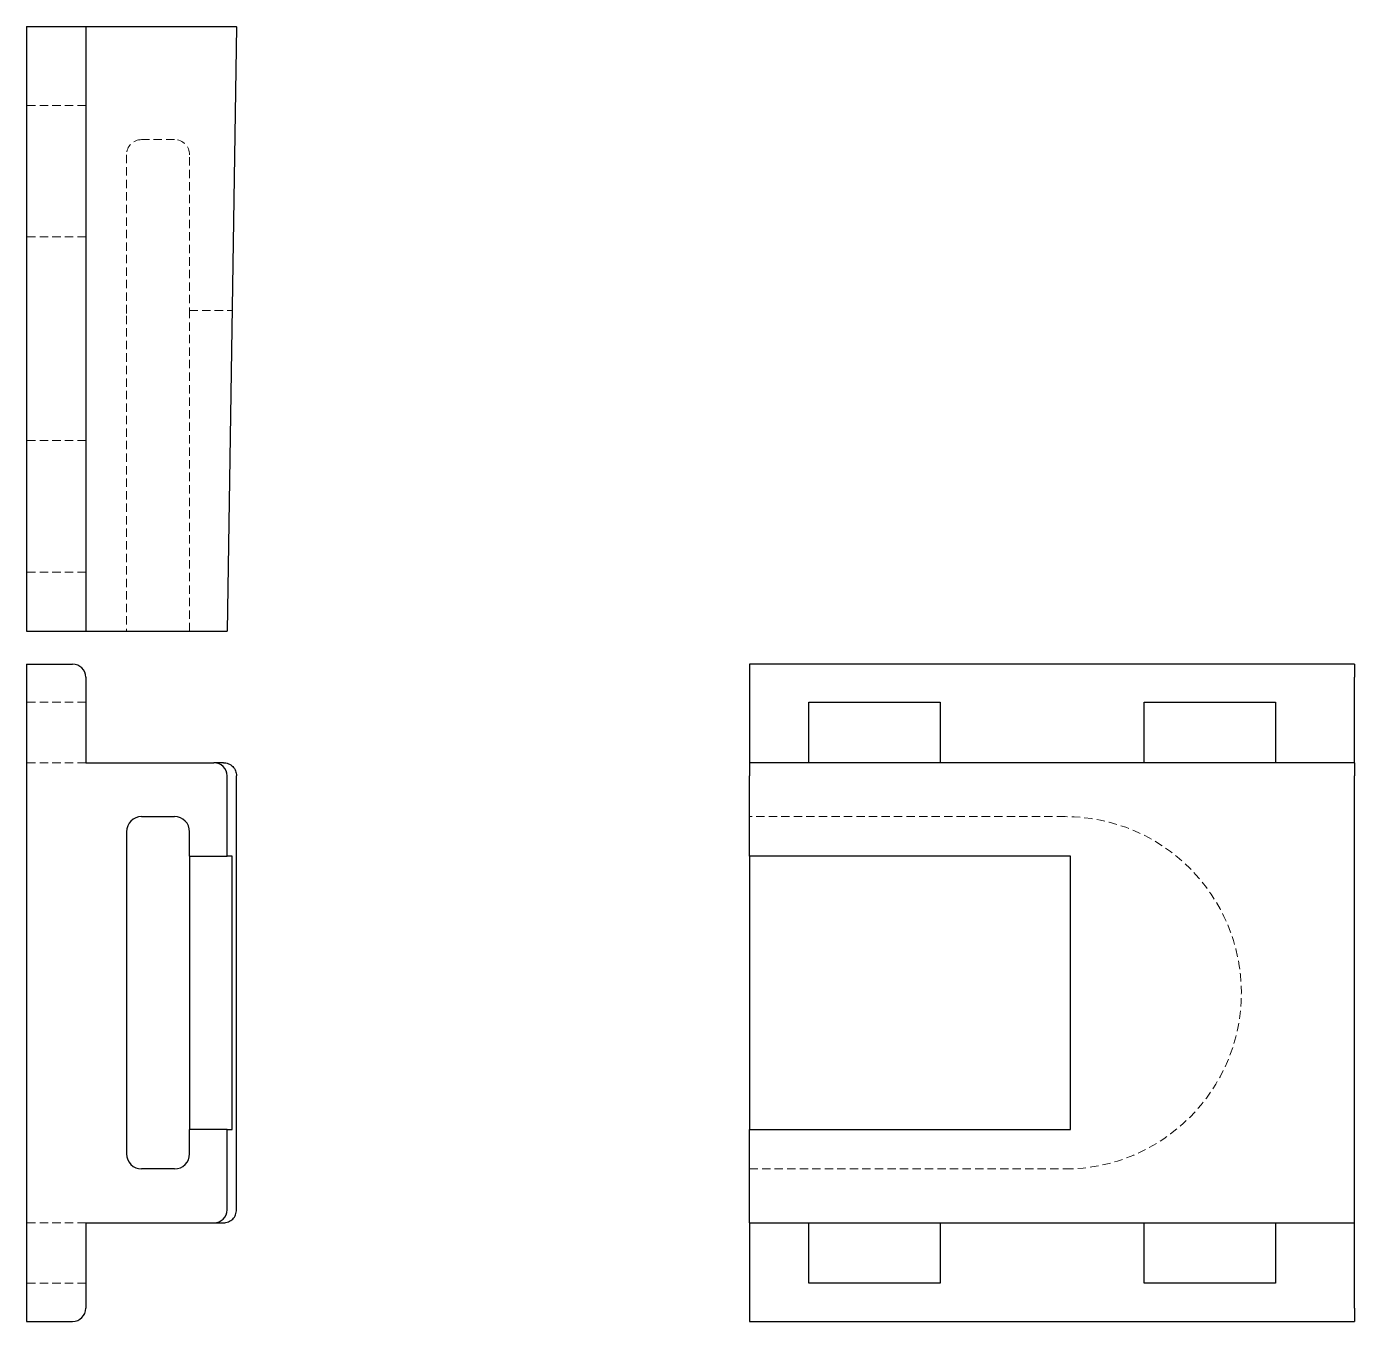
# Model space of a CAD drawing. Header units: millimetres. Extents: x 67 to 269, y 7 to 204.
import ezdxf

# ---------------------------------------------------------------- set-up
doc = ezdxf.new("R2010")
doc.units = ezdxf.units.MM
doc.linetypes.add('HIDDEN', pattern=[1.905, 1.27, -0.635])

msp = doc.modelspace()

# ---------------------------------------------------------------- linework, layer by layer
at = {"color": 7, "linetype": 'Continuous', "lineweight": 25}
for p, q in [((67.03, 204), (67.03, 112)), ((67.03, 204), (74.03, 204)), ((74.03, 204), (76.03, 204)), ((76.03, 204), (76.03, 112)), ((76.03, 204), (96.97, 204)), ((98.97, 203.94), (97.53, 112)), ((67.03, 112), (74.03, 112)), ((74.03, 112), (76.03, 112)), ((76.03, 112), (95.53, 112)), ((95.53, 112), (97.53, 112)), ((67.03, 107), (67.03, 7)), ((67.03, 107), (74.03, 107)), ((269, 107), (177, 107)), ((177, 107), (177, 105)), ((269, 107), (269, 105)), ((76.03, 105), (76.03, 92)), ((177, 105), (177, 92)), ((269, 92), (269, 105)), ((186, 101.2), (206, 101.2)), ((186, 92), (186, 101.2)), ((206, 101.2), (206, 92)), ((237, 101.2), (257, 101.2)), ((237, 92), (237, 101.2)), ((257, 101.2), (257, 92)), ((76.03, 92), (95.53, 92)), ((96.97, 92), (95.53, 92)), ((177, 92), (177, 90)), ((268.97, 92), (177, 92)), ((269, 92), (268.97, 92)), ((97.53, 77.8), (97.53, 90)), ((98.97, 24), (98.97, 90)), ((177, 77.8), (177, 90)), ((269, 24), (269, 90)), ((84.53, 83.8), (89.53, 83.8)), ((82.23, 81.5), (82.23, 32.5)), ((91.83, 77.8), (91.83, 81.5)), ((91.83, 77.8), (97.53, 77.8)), ((91.83, 77.8), (91.83, 36.2)), ((98.29, 77.8), (97.53, 77.8)), ((98.29, 36.2), (98.29, 77.8)), ((225.8, 77.8), (177, 77.8)), ((177, 77.8), (177, 36.2)), ((225.8, 36.2), (225.8, 77.8)), ((91.83, 32.5), (91.83, 36.2)), ((97.53, 36.2), (91.83, 36.2)), ((97.53, 24), (97.53, 36.2)), ((97.53, 36.2), (98.29, 36.2)), ((177, 24), (177, 36.2)), ((177, 36.2), (225.8, 36.2)), ((89.53, 30.2), (84.53, 30.2)), ((177, 22), (177, 24)), ((76.03, 22), (95.53, 22)), ((76.03, 22), (76.03, 9)), ((95.53, 22), (96.97, 22)), ((177, 22), (268.97, 22)), ((177, 22), (177, 9)), ((186, 12.8), (186, 22)), ((206, 22), (206, 12.8)), ((237, 12.8), (237, 22)), ((257, 22), (257, 12.8)), ((268.97, 22), (269, 22)), ((269, 9), (269, 22)), ((206, 12.8), (186, 12.8)), ((257, 12.8), (237, 12.8)), ((177, 9), (177, 7)), ((269, 9), (269, 7)), ((67.03, 7), (74.03, 7)), ((177, 7), (269, 7))]:
    msp.add_line(p, q, dxfattribs=at)
at = {"color": 7, "linetype": 'HIDDEN', "lineweight": 18}
for p, q in [((76.03, 192), (67.03, 192)), ((89.53, 186.8), (84.53, 186.8)), ((82.23, 184.5), (82.23, 160)), ((91.83, 160), (91.83, 184.5)), ((76.03, 172), (67.03, 172)), ((82.23, 160), (82.23, 112)), ((91.83, 160.8), (98.29, 160.8)), ((91.83, 112), (91.83, 160)), ((76.03, 141), (67.03, 141)), ((76.03, 121), (67.03, 121)), ((95.53, 112), (91.83, 112)), ((76.03, 101.2), (67.03, 101.2)), ((76.03, 92), (67.03, 92)), ((96.97, 92), (96.97, 92)), ((225, 83.8), (177, 83.8)), ((177, 81.5), (177, 77.8)), ((177, 36.2), (177, 32.5)), ((177, 30.2), (225, 30.2)), ((76.03, 22), (67.03, 22)), ((96.97, 22), (96.97, 22)), ((76.03, 12.8), (67.03, 12.8))]:
    msp.add_line(p, q, dxfattribs=at)
at = {"color": 7, "linetype": 'Continuous', "lineweight": 25}
for centre, radius, start, end in [((94.97, 204), 4, 359.1048, 0), ((74.03, 105), 2, 0, 90), ((84.53, 81.5), 2.3, 90, 180), ((89.53, 81.5), 2.3, 0, 90), ((84.53, 32.5), 2.3, 180, 270), ((89.53, 32.5), 2.3, 270, 0), ((74.03, 9), 2, 270, 0)]:
    msp.add_arc(centre, radius, start, end, dxfattribs=at)
at = {"color": 7, "linetype": 'HIDDEN', "lineweight": 18}
for centre, radius, start, end in [((84.53, 184.5), 2.3, 90, 180), ((89.53, 184.5), 2.3, 0, 90), ((225, 57), 26.8, 270, 90)]:
    msp.add_arc(centre, radius, start, end, dxfattribs=at)
at = {"color": 7, "linetype": 'Continuous', "lineweight": 25}
for centre, major_axis, start_param, end_param in [((95.53, 90), (-2, 0), 3.141593, 4.712389), ((95.53, 24), (2, 0), 4.712389, 6.283185)]:
    msp.add_ellipse(centre, major_axis=major_axis, ratio=0.999878, start_param=start_param, end_param=end_param, dxfattribs=at)
for points in [[(96.97, 204), (97.23, 204), (97.49, 204), (97.98, 204), (98.2, 204), (98.57, 204), (98.72, 204), (98.92, 204), (98.97, 204), (98.97, 204)], [(96.97, 92), (97.23, 92), (97.49, 91.95), (97.98, 91.75), (98.2, 91.6), (98.57, 91.23), (98.72, 91.01), (98.92, 90.52), (98.97, 90.26), (98.97, 90)], [(269, 92), (269, 92), (269, 91.95), (269, 91.75), (269, 91.6), (269, 91.23), (269, 91.01), (269, 90.52), (269, 90.26), (269, 90)], [(96.97, 22), (97.23, 22), (97.49, 22.05), (97.98, 22.25), (98.2, 22.4), (98.57, 22.77), (98.72, 22.99), (98.92, 23.48), (98.97, 23.74), (98.97, 24)], [(269, 22), (269, 22), (269, 22.05), (269, 22.25), (269, 22.4), (269, 22.77), (269, 22.99), (269, 23.48), (269, 23.74), (269, 24)]]:
    msp.add_open_spline(points, degree=3, knots=[0, 0, 0, 0, 0.25, 0.25, 0.5, 0.5, 0.75, 0.75, 1, 1, 1, 1], dxfattribs=at)

doc.saveas('drawing.dxf')
